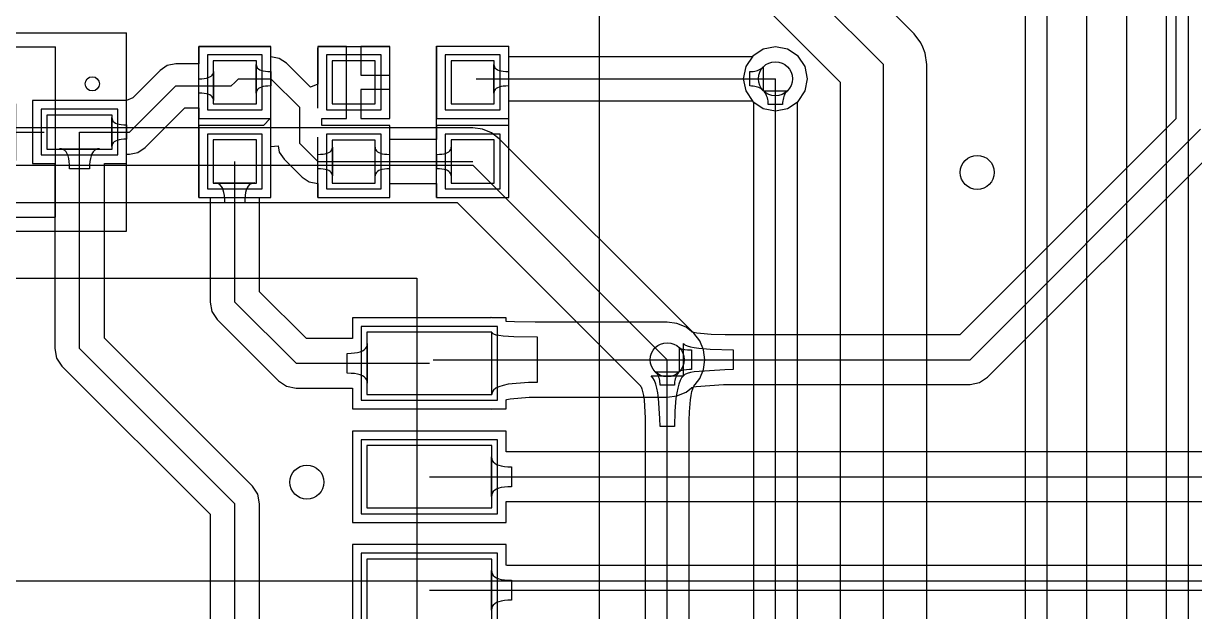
# Model space of a CAD drawing. Header units: millimetres. Extents: x 45 to 153, y 65 to 102.
# Drawn here: x 96.86 to 117.49, y 80.01 to 90.38 of the extents above; entities that cross this region are included whole.
import ezdxf

# ---------------------------------------------------------------- set-up
doc = ezdxf.new("R2010")
doc.units = ezdxf.units.MM
for name, color, linetype in [('BottomLayer', 5, 'Continuous'), ('BottomOverlay', 54, 'Continuous'), ('Mechanical13', 56, 'Continuous'), ('Mechanical15', 56, 'Continuous'), ('MultiLayer', 9, 'Continuous'), ('TopLayer', 1, 'Continuous'), ('TopOverlay', 2, 'Continuous'), ('TopPaste', 8, 'Continuous'), ('TopSolder', 216, 'Continuous')]:
    doc.layers.add(name, color=color, linetype=linetype)

# ---------------------------------------------------------------- blocks, each defined once
blk = doc.blocks.new('_8050_9')
at = {"layer": 'Mechanical13'}
for p, q in [((-0.624, -1.576), (-0.624, 1.424)), ((-0.624, 1.424), (0.776, 1.424)), ((0.776, -1.576), (0.776, 1.424)), ((-0.624, -1.576), (0.776, -1.576))]:
    blk.add_line(p, q, dxfattribs=at)
at = {"layer": 'Mechanical15'}
for p, q in [((-1.874, 1.674), (-1.874, -1.826)), ((-1.874, 1.674), (2.026, 1.674)), ((2.026, -1.826), (2.026, 1.674)), ((0.076, -0.576), (0.076, 0.424)), ((-0.424, -0.076), (0.576, -0.076)), ((-1.874, -1.826), (2.026, -1.826))]:
    blk.add_line(p, q, dxfattribs=at)
at = {"layer": 'TopLayer'}
for p, q in [((-0.474, 1.174), (-1.624, 1.174)), ((-1.624, 1.174), (-1.624, 0.574)), ((-0.474, 0.574), (-0.474, 1.174)), ((-1.624, 0.574), (-0.474, 0.574)), ((1.776, 0.224), (0.626, 0.224)), ((0.626, 0.224), (0.626, -0.376)), ((1.776, -0.376), (1.776, 0.224)), ((0.626, -0.376), (1.776, -0.376)), ((-0.474, -0.726), (-1.624, -0.726)), ((-1.624, -0.726), (-1.624, -1.326)), ((-0.474, -1.326), (-0.474, -0.726)), ((-1.624, -1.326), (-0.474, -1.326))]:
    blk.add_line(p, q, dxfattribs=at)
at = {"layer": 'TopOverlay'}
for p, q in [((-0.124, 1.424), (0.776, 1.424)), ((0.776, 0.624), (0.776, 1.424)), ((0.776, -1.576), (0.776, -0.776)), ((-0.124, -1.576), (0.776, -1.576))]:
    blk.add_line(p, q, dxfattribs=at)
blk.add_circle((1.426, 0.774), 0.125, dxfattribs=at)
at = {"layer": 'TopPaste'}
for p, q in [((-0.474, 1.174), (-1.624, 1.174)), ((-1.624, 1.174), (-1.624, 0.574)), ((-0.474, 0.574), (-0.474, 1.174)), ((-1.624, 0.574), (-0.474, 0.574)), ((1.776, 0.224), (0.626, 0.224)), ((0.626, 0.224), (0.626, -0.376)), ((1.776, -0.376), (1.776, 0.224)), ((0.626, -0.376), (1.776, -0.376)), ((-0.474, -0.726), (-1.624, -0.726)), ((-1.624, -0.726), (-1.624, -1.326)), ((-0.474, -1.326), (-0.474, -0.726)), ((-1.624, -1.326), (-0.474, -1.326))]:
    blk.add_line(p, q, dxfattribs=at)
at = {"layer": 'TopSolder'}
for p, q in [((-0.372, 1.275), (-1.725, 1.275)), ((-1.725, 1.275), (-1.725, 0.472)), ((-0.372, 0.472), (-0.372, 1.275)), ((-1.725, 0.472), (-0.372, 0.472)), ((1.878, 0.325), (0.525, 0.325)), ((0.525, 0.325), (0.525, -0.478)), ((1.878, -0.478), (1.878, 0.325)), ((0.525, -0.478), (1.878, -0.478)), ((-0.372, -0.625), (-1.725, -0.625)), ((-1.725, -0.625), (-1.725, -1.428)), ((-0.372, -1.428), (-0.372, -0.625)), ((-1.725, -1.428), (-0.372, -1.428))]:
    blk.add_line(p, q, dxfattribs=at)
blk = doc.blocks.new('SSH1106_10')
at = {"layer": 'TopOverlay'}
blk.add_line((-14.561, 0), (-14.561, 23.248), dxfattribs=at)
blk = doc.blocks.new('ESP_07_11')
at = {"layer": 'TopLayer'}
for p, q in [((-15.122, -0.502), (-17.322, -0.502)), ((-17.322, -0.502), (-17.322, -1.602)), ((-15.122, -1.602), (-15.122, -0.502)), ((-0.926, -0.502), (-0.926, -1.602)), ((1.274, -0.502), (-0.926, -0.502)), ((1.274, -1.602), (1.274, -0.502)), ((-17.322, -1.602), (-15.122, -1.602)), ((-0.926, -1.602), (1.274, -1.602)), ((-15.122, -2.502), (-17.322, -2.502)), ((-17.322, -2.502), (-17.322, -3.602)), ((-15.122, -3.602), (-15.122, -2.502)), ((-0.926, -2.502), (-0.926, -3.602)), ((1.274, -2.502), (-0.926, -2.502)), ((1.274, -3.602), (1.274, -2.502)), ((-17.322, -3.602), (-15.122, -3.602)), ((-0.926, -3.602), (1.274, -3.602)), ((-15.122, -4.502), (-17.322, -4.502)), ((-17.322, -4.502), (-17.322, -5.602)), ((-15.122, -5.602), (-15.122, -4.502)), ((-0.926, -4.502), (-0.926, -5.602)), ((1.274, -4.502), (-0.926, -4.502)), ((1.274, -5.602), (1.274, -4.502)), ((-17.322, -5.602), (-15.122, -5.602)), ((-0.926, -5.602), (1.274, -5.602)), ((-15.122, -6.502), (-17.322, -6.502)), ((-17.322, -6.502), (-17.322, -7.602)), ((-15.122, -7.602), (-15.122, -6.502)), ((-0.926, -6.502), (-0.926, -7.602)), ((1.274, -6.502), (-0.926, -6.502)), ((1.274, -7.602), (1.274, -6.502)), ((-17.322, -7.602), (-15.122, -7.602)), ((-0.926, -7.602), (1.274, -7.602)), ((-15.122, -8.502), (-17.322, -8.502)), ((-17.322, -8.502), (-17.322, -9.602)), ((-15.122, -9.602), (-15.122, -8.502)), ((-0.926, -8.502), (-0.926, -9.602)), ((1.274, -8.502), (-0.926, -8.502)), ((1.274, -9.602), (1.274, -8.502)), ((-17.322, -9.602), (-15.122, -9.602)), ((-0.926, -9.602), (1.274, -9.602)), ((-15.122, -10.502), (-17.322, -10.502)), ((-17.322, -10.502), (-17.322, -11.602)), ((-15.122, -11.602), (-15.122, -10.502)), ((-0.926, -10.502), (-0.926, -11.602)), ((1.274, -10.502), (-0.926, -10.502)), ((1.274, -11.602), (1.274, -10.502)), ((-17.322, -11.602), (-15.122, -11.602)), ((-0.926, -11.602), (1.274, -11.602)), ((-15.122, -12.502), (-17.322, -12.502)), ((-17.322, -12.502), (-17.322, -13.602)), ((-15.122, -13.602), (-15.122, -12.502)), ((-0.926, -12.502), (-0.926, -13.602)), ((1.274, -12.502), (-0.926, -12.502)), ((1.274, -13.602), (1.274, -12.502)), ((-17.322, -13.602), (-15.122, -13.602)), ((-0.926, -13.602), (1.274, -13.602)), ((-15.122, -14.502), (-17.322, -14.502)), ((-17.322, -14.502), (-17.322, -15.602)), ((-15.122, -15.602), (-15.122, -14.502)), ((-0.926, -14.502), (-0.926, -15.602)), ((1.274, -14.502), (-0.926, -14.502)), ((1.274, -15.602), (1.274, -14.502)), ((-17.322, -15.602), (-15.122, -15.602)), ((-0.926, -15.602), (1.274, -15.602))]:
    blk.add_line(p, q, dxfattribs=at)
at = {"layer": 'TopOverlay'}
for p, q in [((-16.003, -16.552), (-16.003, 4.648)), ((-0.003, 4.648), (-16.003, 4.648)), ((-0.003, 4.648), (-0.003, -16.552)), ((-0.003, 0.048), (-16.003, 0.048)), ((-0.003, -16.552), (-16.003, -16.552))]:
    blk.add_line(p, q, dxfattribs=at)
at = {"layer": 'TopPaste'}
for p, q in [((-15.122, -0.502), (-17.322, -0.502)), ((-17.322, -0.502), (-17.322, -1.602)), ((-15.122, -1.602), (-15.122, -0.502)), ((-0.926, -0.502), (-0.926, -1.602)), ((1.274, -0.502), (-0.926, -0.502)), ((1.274, -1.602), (1.274, -0.502)), ((-17.322, -1.602), (-15.122, -1.602)), ((-0.926, -1.602), (1.274, -1.602)), ((-15.122, -2.502), (-17.322, -2.502)), ((-17.322, -2.502), (-17.322, -3.602)), ((-15.122, -3.602), (-15.122, -2.502)), ((-0.926, -2.502), (-0.926, -3.602)), ((1.274, -2.502), (-0.926, -2.502)), ((1.274, -3.602), (1.274, -2.502)), ((-17.322, -3.602), (-15.122, -3.602)), ((-0.926, -3.602), (1.274, -3.602)), ((-15.122, -4.502), (-17.322, -4.502)), ((-17.322, -4.502), (-17.322, -5.602)), ((-15.122, -5.602), (-15.122, -4.502)), ((-0.926, -4.502), (-0.926, -5.602)), ((1.274, -4.502), (-0.926, -4.502)), ((1.274, -5.602), (1.274, -4.502)), ((-17.322, -5.602), (-15.122, -5.602)), ((-0.926, -5.602), (1.274, -5.602)), ((-15.122, -6.502), (-17.322, -6.502)), ((-17.322, -6.502), (-17.322, -7.602)), ((-15.122, -7.602), (-15.122, -6.502)), ((-0.926, -6.502), (-0.926, -7.602)), ((1.274, -6.502), (-0.926, -6.502)), ((1.274, -7.602), (1.274, -6.502)), ((-17.322, -7.602), (-15.122, -7.602)), ((-0.926, -7.602), (1.274, -7.602)), ((-15.122, -8.502), (-17.322, -8.502)), ((-17.322, -8.502), (-17.322, -9.602)), ((-15.122, -9.602), (-15.122, -8.502)), ((-0.926, -8.502), (-0.926, -9.602)), ((1.274, -8.502), (-0.926, -8.502)), ((1.274, -9.602), (1.274, -8.502)), ((-17.322, -9.602), (-15.122, -9.602)), ((-0.926, -9.602), (1.274, -9.602)), ((-15.122, -10.502), (-17.322, -10.502)), ((-17.322, -10.502), (-17.322, -11.602)), ((-15.122, -11.602), (-15.122, -10.502)), ((-0.926, -10.502), (-0.926, -11.602)), ((1.274, -10.502), (-0.926, -10.502)), ((1.274, -11.602), (1.274, -10.502)), ((-17.322, -11.602), (-15.122, -11.602)), ((-0.926, -11.602), (1.274, -11.602)), ((-15.122, -12.502), (-17.322, -12.502)), ((-17.322, -12.502), (-17.322, -13.602)), ((-15.122, -13.602), (-15.122, -12.502)), ((-0.926, -12.502), (-0.926, -13.602)), ((1.274, -12.502), (-0.926, -12.502)), ((1.274, -13.602), (1.274, -12.502)), ((-17.322, -13.602), (-15.122, -13.602)), ((-0.926, -13.602), (1.274, -13.602)), ((-15.122, -14.502), (-17.322, -14.502)), ((-17.322, -14.502), (-17.322, -15.602)), ((-15.122, -15.602), (-15.122, -14.502)), ((-0.926, -14.502), (-0.926, -15.602)), ((1.274, -14.502), (-0.926, -14.502)), ((1.274, -15.602), (1.274, -14.502)), ((-17.322, -15.602), (-15.122, -15.602)), ((-0.926, -15.602), (1.274, -15.602))]:
    blk.add_line(p, q, dxfattribs=at)
at = {"layer": 'TopSolder'}
for p, q in [((-15.02, -0.4), (-17.423, -0.4)), ((-17.423, -0.4), (-17.423, -1.703)), ((-15.02, -1.703), (-15.02, -0.4)), ((-1.028, -0.4), (-1.028, -1.703)), ((1.375, -0.4), (-1.028, -0.4)), ((1.375, -1.703), (1.375, -0.4)), ((-17.423, -1.703), (-15.02, -1.703)), ((-1.028, -1.703), (1.375, -1.703)), ((-15.02, -2.4), (-17.423, -2.4)), ((-17.423, -2.4), (-17.423, -3.703)), ((-15.02, -3.703), (-15.02, -2.4)), ((-1.028, -2.4), (-1.028, -3.703)), ((1.375, -2.4), (-1.028, -2.4)), ((1.375, -3.703), (1.375, -2.4)), ((-17.423, -3.703), (-15.02, -3.703)), ((-1.028, -3.703), (1.375, -3.703)), ((-15.02, -4.4), (-17.423, -4.4)), ((-17.423, -4.4), (-17.423, -5.703)), ((-15.02, -5.703), (-15.02, -4.4)), ((-1.028, -4.4), (-1.028, -5.703)), ((1.375, -4.4), (-1.028, -4.4)), ((1.375, -5.703), (1.375, -4.4)), ((-17.423, -5.703), (-15.02, -5.703)), ((-1.028, -5.703), (1.375, -5.703)), ((-15.02, -6.4), (-17.423, -6.4)), ((-17.423, -6.4), (-17.423, -7.703)), ((-15.02, -7.703), (-15.02, -6.4)), ((-1.028, -6.4), (-1.028, -7.703)), ((1.375, -6.4), (-1.028, -6.4)), ((1.375, -7.703), (1.375, -6.4)), ((-17.423, -7.703), (-15.02, -7.703)), ((-1.028, -7.703), (1.375, -7.703)), ((-15.02, -8.4), (-17.423, -8.4)), ((-17.423, -8.4), (-17.423, -9.703)), ((-15.02, -9.703), (-15.02, -8.4)), ((-1.028, -8.4), (-1.028, -9.703)), ((1.375, -8.4), (-1.028, -8.4)), ((1.375, -9.703), (1.375, -8.4)), ((-17.423, -9.703), (-15.02, -9.703)), ((-1.028, -9.703), (1.375, -9.703)), ((-15.02, -10.4), (-17.423, -10.4)), ((-17.423, -10.4), (-17.423, -11.703)), ((-15.02, -11.703), (-15.02, -10.4)), ((-1.028, -10.4), (-1.028, -11.703)), ((1.375, -10.4), (-1.028, -10.4)), ((1.375, -11.703), (1.375, -10.4)), ((-17.423, -11.703), (-15.02, -11.703)), ((-1.028, -11.703), (1.375, -11.703)), ((-15.02, -12.4), (-17.423, -12.4)), ((-17.423, -12.4), (-17.423, -13.703)), ((-15.02, -13.703), (-15.02, -12.4)), ((-1.028, -12.4), (-1.028, -13.703)), ((1.375, -12.4), (-1.028, -12.4)), ((1.375, -13.703), (1.375, -12.4)), ((-17.423, -13.703), (-15.02, -13.703)), ((-1.028, -13.703), (1.375, -13.703)), ((-15.02, -14.4), (-17.423, -14.4)), ((-17.423, -14.4), (-17.423, -15.703)), ((-15.02, -15.703), (-15.02, -14.4)), ((-1.028, -14.4), (-1.028, -15.703)), ((1.375, -14.4), (-1.028, -14.4)), ((1.375, -15.703), (1.375, -14.4)), ((-17.423, -15.703), (-15.02, -15.703)), ((-1.028, -15.703), (1.375, -15.703))]:
    blk.add_line(p, q, dxfattribs=at)
blk = doc.blocks.new('R0603_27')
at = {"layer": 'TopLayer'}
for p, q in [((-1.079, 0.381), (-1.079, -0.381)), ((-0.317, 0.381), (-1.079, 0.381)), ((-0.317, -0.381), (-0.317, 0.381)), ((0.317, 0.381), (0.317, -0.381)), ((1.079, 0.381), (0.317, 0.381)), ((1.079, -0.381), (1.079, 0.381)), ((-1.079, -0.381), (-0.317, -0.381)), ((0.317, -0.381), (1.079, -0.381))]:
    blk.add_line(p, q, dxfattribs=at)
at = {"layer": 'TopOverlay'}
for p, q in [((-1.333, 0.635), (-1.333, -0.635)), ((-1.333, 0.635), (1.333, 0.635)), ((1.333, 0.635), (1.333, -0.635)), ((-1.333, -0.635), (1.333, -0.635))]:
    blk.add_line(p, q, dxfattribs=at)
at = {"layer": 'TopPaste'}
for p, q in [((-1.079, 0.381), (-1.079, -0.381)), ((-0.317, 0.381), (-1.079, 0.381)), ((-0.317, -0.381), (-0.317, 0.381)), ((0.317, 0.381), (0.317, -0.381)), ((1.079, 0.381), (0.317, 0.381)), ((1.079, -0.381), (1.079, 0.381)), ((-1.079, -0.381), (-0.317, -0.381)), ((0.317, -0.381), (1.079, -0.381))]:
    blk.add_line(p, q, dxfattribs=at)
at = {"layer": 'TopSolder'}
for p, q in [((-1.181, 0.483), (-1.181, -0.483)), ((-0.216, 0.483), (-1.181, 0.483)), ((-0.216, -0.483), (-0.216, 0.483)), ((0.216, 0.483), (0.216, -0.483)), ((1.181, 0.483), (0.216, 0.483)), ((1.181, -0.483), (1.181, 0.483)), ((-1.181, -0.483), (-0.216, -0.483)), ((0.216, -0.483), (1.181, -0.483))]:
    blk.add_line(p, q, dxfattribs=at)
blk = doc.blocks.new('R0603_28')
at = {"layer": 'TopLayer'}
for p, q in [((-1.08, 0.381), (-1.08, -0.381)), ((-0.318, 0.381), (-1.08, 0.381)), ((-0.318, -0.381), (-0.318, 0.381)), ((0.317, 0.381), (0.317, -0.381)), ((1.079, 0.381), (0.317, 0.381)), ((1.079, -0.381), (1.079, 0.381)), ((-1.08, -0.381), (-0.318, -0.381)), ((0.317, -0.381), (1.079, -0.381))]:
    blk.add_line(p, q, dxfattribs=at)
at = {"layer": 'TopOverlay'}
for p, q in [((-1.334, -0.635), (-1.334, 0.635)), ((1.333, 0.635), (-1.334, 0.635)), ((1.333, -0.635), (1.333, 0.635)), ((1.333, -0.635), (-1.334, -0.635))]:
    blk.add_line(p, q, dxfattribs=at)
at = {"layer": 'TopPaste'}
for p, q in [((-1.08, 0.381), (-1.08, -0.381)), ((-0.318, 0.381), (-1.08, 0.381)), ((-0.318, -0.381), (-0.318, 0.381)), ((0.317, 0.381), (0.317, -0.381)), ((1.079, 0.381), (0.317, 0.381)), ((1.079, -0.381), (1.079, 0.381)), ((-1.08, -0.381), (-0.318, -0.381)), ((0.317, -0.381), (1.079, -0.381))]:
    blk.add_line(p, q, dxfattribs=at)
at = {"layer": 'TopSolder'}
for p, q in [((-1.181, 0.483), (-1.181, -0.483)), ((-0.216, 0.483), (-1.181, 0.483)), ((-0.216, -0.483), (-0.216, 0.483)), ((0.216, 0.483), (0.216, -0.483)), ((1.181, 0.483), (0.216, 0.483)), ((1.181, -0.483), (1.181, 0.483)), ((-1.181, -0.483), (-0.216, -0.483)), ((0.216, -0.483), (1.181, -0.483))]:
    blk.add_line(p, q, dxfattribs=at)
blk = doc.blocks.new('C0603_64')
at = {"layer": 'TopLayer'}
for p, q in [((-0.356, 0.559), (-0.356, -0.203)), ((0.406, 0.559), (-0.356, 0.559)), ((0.406, -0.203), (0.406, 0.559)), ((1.041, 0.559), (1.041, -0.203)), ((1.803, 0.559), (1.041, 0.559)), ((1.803, -0.203), (1.803, 0.559)), ((-0.356, -0.203), (0.406, -0.203)), ((1.041, -0.203), (1.803, -0.203))]:
    blk.add_line(p, q, dxfattribs=at)
at = {"layer": 'TopOverlay'}
for p, q in [((-0.61, 0.813), (-0.61, -0.457)), ((-0.61, 0.813), (0.457, 0.813)), ((0.965, 0.813), (2.032, 0.813)), ((2.057, 0.813), (2.057, -0.457)), ((-0.61, -0.457), (0.457, -0.457)), ((0.965, -0.457), (2.032, -0.457))]:
    blk.add_line(p, q, dxfattribs=at)
at = {"layer": 'TopPaste'}
for p, q in [((-0.356, 0.559), (-0.356, -0.203)), ((0.406, 0.559), (-0.356, 0.559)), ((0.406, -0.203), (0.406, 0.559)), ((1.041, 0.559), (1.041, -0.203)), ((1.803, 0.559), (1.041, 0.559)), ((1.803, -0.203), (1.803, 0.559)), ((-0.356, -0.203), (0.406, -0.203)), ((1.041, -0.203), (1.803, -0.203))]:
    blk.add_line(p, q, dxfattribs=at)
at = {"layer": 'TopSolder'}
for p, q in [((-0.457, 0.66), (-0.457, -0.305)), ((0.508, 0.66), (-0.457, 0.66)), ((0.508, -0.305), (0.508, 0.66)), ((0.94, 0.66), (0.94, -0.305)), ((1.905, 0.66), (0.94, 0.66)), ((1.905, -0.305), (1.905, 0.66)), ((-0.457, -0.305), (0.508, -0.305)), ((0.94, -0.305), (1.905, -0.305))]:
    blk.add_line(p, q, dxfattribs=at)
blk = doc.blocks.new('18650_SMT_B_66')
at = {"layer": 'BottomOverlay'}
blk.add_line((69.985, 9.42), (-7.015, 9.42), dxfattribs=at)

msp = doc.modelspace()

# ---------------------------------------------------------------- linework, layer by layer
at = {"layer": 'BottomLayer'}
for p, q in [((116.999, 76.2), (116.999, 94.71)), ((117.387, 78.554), (117.387, 94.71)), ((116.299, 76.2), (116.299, 93.759)), ((112.552, 90.2), (109.885, 92.867)), ((115.599, 76.2), (115.599, 92.554)), ((109.347, 92.329), (112.014, 89.662)), ((109.032, 91.568), (111.253, 89.347)), ((114.511, 91.442), (114.511, 78.554)), ((114.899, 76.2), (114.899, 91.603)), ((112.673, 90.042), (112.552, 90.2)), ((110.109, 89.973), (109.893, 89.93)), ((110.325, 89.93), (110.109, 89.973)), ((112.704, 89.966), (112.673, 90.042)), ((109.71, 89.807), (109.587, 89.624)), ((109.893, 89.93), (109.71, 89.807)), ((110.508, 89.807), (110.325, 89.93)), ((110.631, 89.624), (110.508, 89.807)), ((112.749, 89.859), (112.704, 89.966)), ((112.775, 89.662), (112.749, 89.859)), ((109.587, 89.624), (109.544, 89.408)), ((110.674, 89.408), (110.631, 89.624)), ((112.014, 76.073), (112.014, 89.662)), ((112.775, 76.073), (112.775, 89.662)), ((109.544, 89.408), (109.587, 89.192)), ((110.109, 77.47), (110.109, 89.408)), ((110.631, 89.192), (110.674, 89.408)), ((109.587, 89.192), (109.71, 89.009)), ((109.915, 89.177), (109.899, 89.194)), ((109.899, 89.194), (110.319, 89.194)), ((109.929, 89.158), (109.915, 89.177)), ((109.941, 89.138), (109.929, 89.158)), ((110.289, 89.158), (110.277, 89.138)), ((110.303, 89.177), (110.289, 89.158)), ((110.319, 89.194), (110.303, 89.177)), ((110.508, 89.009), (110.631, 89.192)), ((111.253, 89.347), (111.253, 76.073)), ((109.71, 89.009), (109.718, 89.003)), ((109.718, 89.003), (109.72, 88.996)), ((109.72, 88.996), (109.721, 88.991)), ((109.721, 88.991), (109.721, 77.887)), ((109.952, 89.117), (109.941, 89.138)), ((109.961, 89.094), (109.952, 89.117)), ((109.969, 89.069), (109.961, 89.094)), ((109.975, 89.043), (109.969, 89.069)), ((109.979, 89.016), (109.975, 89.043)), ((109.981, 88.987), (109.979, 89.016)), ((109.982, 88.956), (109.981, 88.987)), ((110.236, 88.956), (109.982, 88.956)), ((110.237, 88.987), (110.236, 88.956)), ((110.239, 89.016), (110.237, 88.987)), ((110.243, 89.043), (110.239, 89.016)), ((110.249, 89.069), (110.243, 89.043)), ((110.257, 89.094), (110.249, 89.069)), ((110.266, 89.117), (110.257, 89.094)), ((110.277, 89.138), (110.266, 89.117)), ((110.497, 88.991), (110.498, 88.996)), ((110.497, 77.887), (110.497, 88.991)), ((110.498, 88.996), (110.5, 89.003)), ((110.5, 89.003), (110.508, 89.009)), ((104.775, 88.544), (78.74, 88.544)), ((104.946, 88.521), (104.775, 88.544)), ((105.105, 88.455), (104.946, 88.521)), ((105.241, 88.35), (105.105, 88.455)), ((108.67, 84.921), (105.241, 88.35)), ((78.74, 87.884), (104.775, 87.884)), ((104.775, 87.884), (108.204, 84.455)), ((79.33, 87.224), (104.502, 87.224)), ((104.502, 87.224), (107.731, 83.995)), ((108.775, 84.785), (108.67, 84.921)), ((108.841, 84.626), (108.775, 84.785)), ((108.864, 84.455), (108.841, 84.626)), ((108.204, 76.835), (108.204, 84.455)), ((108.841, 84.284), (108.864, 84.455)), ((108.01, 84.224), (107.994, 84.241)), ((107.994, 84.241), (108.414, 84.241)), ((108.024, 84.205), (108.01, 84.224)), ((108.036, 84.185), (108.024, 84.205)), ((108.384, 84.205), (108.372, 84.185)), ((108.398, 84.224), (108.384, 84.205)), ((108.414, 84.241), (108.398, 84.224)), ((108.775, 84.125), (108.841, 84.284)), ((107.731, 83.995), (107.734, 83.991)), ((107.734, 83.991), (107.742, 83.977)), ((107.951, 84.135), (107.921, 84.172)), ((107.921, 84.172), (108.487, 84.172)), ((107.977, 84.086), (107.951, 84.135)), ((108.001, 84.026), (107.977, 84.086)), ((108.021, 83.954), (108.001, 84.026)), ((108.047, 84.164), (108.036, 84.185)), ((108.056, 84.141), (108.047, 84.164)), ((108.064, 84.116), (108.056, 84.141)), ((108.07, 84.09), (108.064, 84.116)), ((108.074, 84.063), (108.07, 84.09)), ((108.076, 84.034), (108.074, 84.063)), ((108.077, 84.003), (108.076, 84.034)), ((108.331, 84.003), (108.077, 84.003)), ((108.332, 84.034), (108.331, 84.003)), ((108.334, 84.063), (108.332, 84.034)), ((108.338, 84.09), (108.334, 84.063)), ((108.344, 84.116), (108.338, 84.09)), ((108.352, 84.141), (108.344, 84.116)), ((108.361, 84.164), (108.352, 84.141)), ((108.372, 84.185), (108.361, 84.164)), ((108.407, 84.026), (108.387, 83.954)), ((108.431, 84.086), (108.407, 84.026)), ((108.457, 84.135), (108.431, 84.086)), ((108.487, 84.172), (108.457, 84.135)), ((108.666, 83.977), (108.674, 83.991)), ((108.674, 83.991), (108.689, 84.011)), ((108.689, 84.011), (108.693, 84.018)), ((108.693, 84.018), (108.775, 84.125)), ((107.742, 83.977), (107.755, 83.944)), ((107.755, 83.944), (107.769, 83.893)), ((107.769, 83.893), (107.783, 83.825)), ((107.783, 83.825), (107.794, 83.747)), ((108.038, 83.87), (108.021, 83.954)), ((108.052, 83.775), (108.038, 83.87)), ((108.37, 83.87), (108.356, 83.775)), ((108.387, 83.954), (108.37, 83.87)), ((108.613, 83.745), (108.625, 83.825)), ((108.625, 83.825), (108.639, 83.893)), ((108.639, 83.893), (108.653, 83.944)), ((108.653, 83.944), (108.666, 83.977)), ((107.794, 83.747), (107.816, 83.424)), ((108.075, 83.418), (108.052, 83.775)), ((108.356, 83.775), (108.337, 83.548)), ((108.596, 83.535), (108.613, 83.745)), ((107.816, 83.424), (107.816, 76.835)), ((108.077, 83.276), (108.075, 83.418)), ((108.337, 83.548), (108.331, 83.276)), ((108.592, 83.382), (108.596, 83.535)), ((108.592, 76.996), (108.592, 83.382)), ((108.331, 83.276), (108.077, 83.276))]:
    msp.add_line(p, q, dxfattribs=at)
for centre in [(110.109, 89.408), (113.665, 87.757), (108.204, 84.455), (101.854, 82.296)]:
    msp.add_circle(centre, 0.3, dxfattribs=at)
at = {"layer": 'MultiLayer'}
for centre in [(110.109, 89.408), (113.665, 87.757), (108.204, 84.455), (101.854, 82.296)]:
    msp.add_circle(centre, 0.3, dxfattribs=at)
at = {"layer": 'TopLayer'}
for p, q in [((117.165, 96.587), (117.165, 88.7)), ((101.219, 89.979), (99.949, 89.979)), ((99.949, 89.979), (99.949, 89.669)), ((101.219, 89.796), (101.219, 89.979)), ((102.552, 89.979), (102.044, 89.979)), ((102.044, 89.979), (102.044, 89.311)), ((102.552, 89.344), (102.552, 89.979)), ((103.314, 89.979), (102.806, 89.979)), ((102.806, 89.979), (102.806, 89.471)), ((103.314, 89.471), (103.314, 89.979)), ((105.41, 89.979), (104.14, 89.979)), ((104.14, 89.979), (104.14, 88.709)), ((105.41, 89.796), (105.41, 89.979)), ((110.109, 89.973), (109.893, 89.93)), ((110.325, 89.93), (110.109, 89.973)), ((101.368, 89.767), (101.219, 89.796)), ((101.494, 89.683), (101.368, 89.767)), ((109.692, 89.796), (105.41, 89.796)), ((109.697, 89.797), (109.692, 89.796)), ((109.704, 89.799), (109.697, 89.797)), ((109.71, 89.807), (109.704, 89.799)), ((109.893, 89.93), (109.71, 89.807)), ((110.508, 89.807), (110.325, 89.93)), ((110.631, 89.624), (110.508, 89.807)), ((99.394, 89.64), (99.268, 89.556)), ((99.543, 89.669), (99.394, 89.64)), ((99.949, 89.669), (99.543, 89.669)), ((100.962, 89.154), (100.962, 89.662)), ((100.962, 89.662), (100.964, 89.638)), ((100.964, 89.638), (100.972, 89.616)), ((100.972, 89.616), (100.985, 89.597)), ((100.985, 89.597), (101.003, 89.581)), ((101.003, 89.581), (101.025, 89.567)), ((101.025, 89.567), (101.053, 89.555)), ((101.918, 89.259), (101.494, 89.683)), ((105.15, 89.154), (105.15, 89.662)), ((105.15, 89.662), (105.152, 89.638)), ((105.152, 89.638), (105.16, 89.616)), ((105.16, 89.616), (105.173, 89.597)), ((105.173, 89.597), (105.191, 89.581)), ((105.191, 89.581), (105.214, 89.567)), ((105.214, 89.567), (105.242, 89.555)), ((109.795, 89.556), (109.818, 89.565)), ((109.818, 89.565), (109.839, 89.576)), ((109.839, 89.576), (109.859, 89.588)), ((109.859, 89.588), (109.878, 89.602)), ((109.878, 89.602), (109.895, 89.618)), ((109.895, 89.618), (109.895, 89.198)), ((110.674, 89.408), (110.631, 89.624)), ((99.268, 89.556), (98.785, 89.073)), ((99.952, 89.408), (100.001, 89.409)), ((99.952, 89.154), (99.952, 89.408)), ((100.001, 89.409), (100.045, 89.413)), ((100.045, 89.413), (100.083, 89.419)), ((100.083, 89.419), (100.117, 89.428)), ((100.117, 89.428), (100.145, 89.44)), ((100.145, 89.44), (100.168, 89.454)), ((100.168, 89.454), (100.186, 89.47)), ((100.186, 89.47), (100.199, 89.489)), ((100.199, 89.489), (100.207, 89.511)), ((100.207, 89.511), (100.209, 89.535)), ((100.209, 89.535), (100.209, 89.027)), ((100.584, 89.344), (100.648, 89.408)), ((100.648, 89.408), (101.219, 89.408)), ((101.053, 89.555), (101.086, 89.546)), ((101.086, 89.546), (101.125, 89.54)), ((101.125, 89.54), (101.168, 89.536)), ((101.168, 89.536), (101.216, 89.535)), ((101.216, 89.535), (101.216, 89.281)), ((101.219, 89.408), (101.727, 88.9)), ((102.806, 89.471), (103.314, 89.471)), ((104.838, 89.408), (110.109, 89.408)), ((105.242, 89.555), (105.276, 89.546)), ((105.276, 89.546), (105.314, 89.54)), ((105.314, 89.54), (105.358, 89.536)), ((105.358, 89.536), (105.407, 89.535)), ((105.407, 89.535), (105.407, 89.281)), ((109.657, 89.535), (109.688, 89.536)), ((109.657, 89.281), (109.657, 89.535)), ((109.688, 89.536), (109.717, 89.538)), ((109.717, 89.538), (109.744, 89.542)), ((109.744, 89.542), (109.77, 89.548)), ((109.77, 89.548), (109.795, 89.556)), ((110.631, 89.192), (110.674, 89.408)), ((98.73, 88.468), (99.543, 89.281)), ((99.543, 89.281), (100.521, 89.281)), ((100.001, 89.153), (99.952, 89.154)), ((100.045, 89.149), (100.001, 89.153)), ((100.083, 89.143), (100.045, 89.149)), ((100.521, 89.281), (100.584, 89.344)), ((100.964, 89.178), (100.962, 89.154)), ((100.972, 89.2), (100.964, 89.178)), ((100.985, 89.219), (100.972, 89.2)), ((101.003, 89.235), (100.985, 89.219)), ((101.025, 89.249), (101.003, 89.235)), ((101.053, 89.261), (101.025, 89.249)), ((101.086, 89.27), (101.053, 89.261)), ((101.125, 89.276), (101.086, 89.27)), ((101.168, 89.28), (101.125, 89.276)), ((101.216, 89.281), (101.168, 89.28)), ((102.044, 89.311), (101.918, 89.259)), ((102.552, 88.709), (102.552, 89.344)), ((103.314, 89.218), (102.806, 89.218)), ((102.806, 89.218), (102.806, 88.709)), ((103.314, 88.709), (103.314, 89.218)), ((105.152, 89.178), (105.15, 89.154)), ((105.16, 89.2), (105.152, 89.178)), ((105.173, 89.219), (105.16, 89.2)), ((105.191, 89.235), (105.173, 89.219)), ((105.214, 89.249), (105.191, 89.235)), ((105.242, 89.261), (105.214, 89.249)), ((105.276, 89.27), (105.242, 89.261)), ((105.314, 89.276), (105.276, 89.27)), ((105.358, 89.28), (105.314, 89.276)), ((105.407, 89.281), (105.358, 89.28)), ((109.688, 89.28), (109.657, 89.281)), ((109.717, 89.278), (109.688, 89.28)), ((109.744, 89.274), (109.717, 89.278)), ((109.77, 89.268), (109.744, 89.274)), ((109.795, 89.26), (109.77, 89.268)), ((109.818, 89.251), (109.795, 89.26)), ((109.839, 89.24), (109.818, 89.251)), ((109.859, 89.228), (109.839, 89.24)), ((109.878, 89.214), (109.859, 89.228)), ((109.895, 89.198), (109.878, 89.214)), ((110.508, 89.009), (110.631, 89.192)), ((98.677, 89.022), (97.019, 89.022)), ((97.019, 89.022), (97.019, 87.914)), ((98.785, 89.073), (98.677, 89.022)), ((98.677, 89.022), (98.677, 89.022)), ((98.677, 89.022), (98.677, 89.022)), ((100.117, 89.134), (100.083, 89.143)), ((100.145, 89.122), (100.117, 89.134)), ((100.168, 89.108), (100.145, 89.122)), ((100.186, 89.092), (100.168, 89.108)), ((100.199, 89.073), (100.186, 89.092)), ((100.207, 89.051), (100.199, 89.073)), ((100.209, 89.027), (100.207, 89.051)), ((105.41, 88.709), (105.41, 89.02)), ((105.41, 89.02), (109.692, 89.02)), ((109.692, 89.02), (109.697, 89.019)), ((109.697, 89.019), (109.704, 89.017)), ((109.704, 89.017), (109.71, 89.009)), ((109.71, 89.009), (109.893, 88.886)), ((110.325, 88.886), (110.508, 89.009)), ((99.004, 88.194), (99.704, 88.893)), ((99.704, 88.893), (99.949, 88.893)), ((99.949, 88.893), (99.949, 88.709)), ((101.727, 88.265), (101.727, 88.9)), ((109.893, 88.886), (110.109, 88.843)), ((110.109, 88.843), (110.325, 88.886)), ((98.42, 88.214), (98.42, 88.722)), ((98.42, 88.722), (98.423, 88.698)), ((98.423, 88.698), (98.43, 88.676)), ((98.43, 88.676), (98.443, 88.657)), ((98.443, 88.657), (98.461, 88.641)), ((98.461, 88.641), (98.484, 88.627)), ((98.484, 88.627), (98.512, 88.616)), ((98.512, 88.616), (98.545, 88.607)), ((98.545, 88.607), (98.583, 88.6)), ((98.583, 88.6), (98.626, 88.596)), ((98.626, 88.596), (98.674, 88.595)), ((98.674, 88.595), (98.674, 88.341)), ((99.949, 88.709), (101.209, 88.709)), ((101.092, 88.582), (99.949, 88.582)), ((99.949, 88.582), (99.949, 87.312)), ((101.209, 88.709), (101.092, 88.582)), ((102.115, 88.582), (102.115, 88.709)), ((102.115, 88.709), (102.552, 88.709)), ((103.314, 88.582), (102.115, 88.582)), ((102.806, 88.709), (103.314, 88.709)), ((103.314, 88.336), (103.314, 88.582)), ((104.14, 88.709), (105.41, 88.709)), ((105.41, 88.582), (104.14, 88.582)), ((104.14, 88.582), (104.14, 88.336)), ((105.41, 87.312), (105.41, 88.582)), ((117.165, 88.7), (113.357, 84.892)), ((97.848, 88.468), (98.73, 88.468)), ((97.848, 84.651), (97.848, 88.468)), ((98.512, 88.321), (98.484, 88.309)), ((98.545, 88.33), (98.512, 88.321)), ((98.583, 88.336), (98.545, 88.33)), ((98.626, 88.34), (98.583, 88.336)), ((98.674, 88.341), (98.626, 88.34)), ((104.14, 88.336), (103.314, 88.336)), ((113.538, 84.455), (117.602, 88.519)), ((97.531, 88.171), (97.498, 88.174)), ((97.498, 88.174), (98.198, 88.174)), ((97.561, 88.16), (97.531, 88.171)), ((97.587, 88.143), (97.561, 88.16)), ((97.61, 88.118), (97.587, 88.143)), ((97.629, 88.086), (97.61, 88.118)), ((98.086, 88.118), (98.067, 88.086)), ((98.109, 88.143), (98.086, 88.118)), ((98.135, 88.16), (98.109, 88.143)), ((98.165, 88.171), (98.135, 88.16)), ((98.198, 88.174), (98.165, 88.171)), ((98.423, 88.238), (98.42, 88.214)), ((98.43, 88.26), (98.423, 88.238)), ((98.443, 88.279), (98.43, 88.26)), ((98.461, 88.295), (98.443, 88.279)), ((98.484, 88.309), (98.461, 88.295)), ((98.878, 88.109), (99.004, 88.194)), ((101.219, 88.215), (101.346, 88.227)), ((101.219, 87.312), (101.219, 88.215)), ((101.346, 88.227), (101.368, 88.116)), ((101.368, 88.116), (101.452, 87.99)), ((101.727, 88.265), (102.044, 87.947)), ((102.24, 88.106), (102.263, 88.12)), ((102.263, 88.12), (102.281, 88.137)), ((102.281, 88.137), (102.294, 88.156)), ((102.294, 88.156), (102.302, 88.177)), ((102.302, 88.177), (102.305, 88.202)), ((102.305, 88.202), (102.305, 87.694)), ((103.057, 87.694), (103.057, 88.202)), ((103.057, 88.202), (103.06, 88.177)), ((103.06, 88.177), (103.068, 88.156)), ((103.068, 88.156), (103.08, 88.137)), ((103.08, 88.137), (103.098, 88.12)), ((103.098, 88.12), (103.121, 88.106)), ((104.334, 88.106), (104.356, 88.12)), ((104.356, 88.12), (104.374, 88.137)), ((104.374, 88.137), (104.387, 88.156)), ((104.387, 88.156), (104.395, 88.177)), ((104.395, 88.177), (104.397, 88.202)), ((104.397, 88.202), (104.397, 87.694)), ((113.847, 84.146), (117.911, 88.21)), ((97.019, 87.914), (97.409, 87.914)), ((97.409, 87.914), (97.411, 87.896)), ((97.645, 88.047), (97.629, 88.086)), ((97.657, 88.001), (97.645, 88.047)), ((97.666, 87.948), (97.657, 88.001)), ((97.671, 87.888), (97.666, 87.948)), ((98.03, 87.948), (98.025, 87.888)), ((98.039, 88.001), (98.03, 87.948)), ((98.051, 88.047), (98.039, 88.001)), ((98.067, 88.086), (98.051, 88.047)), ((98.286, 87.896), (98.287, 87.914)), ((98.287, 87.914), (98.677, 87.914)), ((98.677, 87.914), (98.677, 88.08)), ((98.677, 88.08), (98.73, 88.08)), ((98.73, 88.08), (98.878, 88.109)), ((100.584, 85.471), (100.584, 87.947)), ((101.452, 87.99), (101.77, 87.673)), ((102.044, 87.947), (102.68, 87.947)), ((102.048, 88.075), (102.096, 88.076)), ((102.048, 87.821), (102.048, 88.075)), ((102.096, 88.076), (102.14, 88.08)), ((102.14, 88.08), (102.179, 88.086)), ((102.179, 88.086), (102.212, 88.095)), ((102.212, 88.095), (102.24, 88.106)), ((102.68, 87.947), (104.775, 87.947)), ((103.121, 88.106), (103.149, 88.095)), ((103.149, 88.095), (103.182, 88.086)), ((103.182, 88.086), (103.22, 88.08)), ((103.22, 88.08), (103.263, 88.076)), ((103.263, 88.076), (103.311, 88.075)), ((103.311, 88.075), (103.311, 87.821)), ((104.143, 88.075), (104.191, 88.076)), ((104.143, 87.821), (104.143, 88.075)), ((104.191, 88.076), (104.234, 88.08)), ((104.234, 88.08), (104.273, 88.086)), ((104.273, 88.086), (104.306, 88.095)), ((104.306, 88.095), (104.334, 88.106)), ((104.775, 87.947), (104.775, 87.947)), ((97.411, 87.896), (97.411, 84.651)), ((97.673, 87.821), (97.671, 87.888)), ((98.023, 87.821), (97.673, 87.821)), ((98.025, 87.888), (98.023, 87.821)), ((98.286, 84.832), (98.286, 87.896)), ((102.096, 87.819), (102.048, 87.821)), ((102.14, 87.815), (102.096, 87.819)), ((102.179, 87.809), (102.14, 87.815)), ((102.212, 87.8), (102.179, 87.809)), ((102.24, 87.789), (102.212, 87.8)), ((102.263, 87.775), (102.24, 87.789)), ((102.281, 87.758), (102.263, 87.775)), ((102.294, 87.739), (102.281, 87.758)), ((102.302, 87.718), (102.294, 87.739)), ((102.305, 87.694), (102.302, 87.718)), ((103.06, 87.718), (103.057, 87.694)), ((103.068, 87.739), (103.06, 87.718)), ((103.08, 87.758), (103.068, 87.739)), ((103.098, 87.775), (103.08, 87.758)), ((103.121, 87.789), (103.098, 87.775)), ((103.149, 87.8), (103.121, 87.789)), ((103.182, 87.809), (103.149, 87.8)), ((103.22, 87.815), (103.182, 87.809)), ((103.263, 87.819), (103.22, 87.815)), ((103.311, 87.821), (103.263, 87.819)), ((104.191, 87.819), (104.143, 87.821)), ((104.234, 87.815), (104.191, 87.819)), ((104.273, 87.809), (104.234, 87.815)), ((104.306, 87.8), (104.273, 87.809)), ((104.334, 87.789), (104.306, 87.8)), ((104.356, 87.775), (104.334, 87.789)), ((104.374, 87.758), (104.356, 87.775)), ((104.387, 87.739), (104.374, 87.758)), ((104.395, 87.718), (104.387, 87.739)), ((104.397, 87.694), (104.395, 87.718)), ((100.267, 87.569), (100.234, 87.573)), ((100.234, 87.573), (100.934, 87.573)), ((100.297, 87.558), (100.267, 87.569)), ((100.323, 87.541), (100.297, 87.558)), ((100.346, 87.516), (100.323, 87.541)), ((100.365, 87.484), (100.346, 87.516)), ((100.822, 87.516), (100.803, 87.484)), ((100.845, 87.541), (100.822, 87.516)), ((100.871, 87.558), (100.845, 87.541)), ((100.901, 87.569), (100.871, 87.558)), ((100.934, 87.573), (100.901, 87.569)), ((101.77, 87.673), (101.896, 87.589)), ((101.896, 87.589), (102.044, 87.559)), ((102.044, 87.559), (102.044, 87.312)), ((103.314, 87.312), (103.314, 87.559)), ((103.314, 87.559), (104.14, 87.559)), ((104.14, 87.559), (104.14, 87.312)), ((99.949, 87.312), (100.145, 87.312)), ((100.145, 87.312), (100.147, 87.295)), ((100.147, 87.295), (100.147, 85.471)), ((100.381, 87.446), (100.365, 87.484)), ((100.393, 87.4), (100.381, 87.446)), ((100.402, 87.347), (100.393, 87.4)), ((100.407, 87.287), (100.402, 87.347)), ((100.766, 87.347), (100.761, 87.287)), ((100.775, 87.4), (100.766, 87.347)), ((100.787, 87.446), (100.775, 87.4)), ((100.803, 87.484), (100.787, 87.446)), ((101.021, 87.295), (101.023, 87.312)), ((101.021, 85.652), (101.021, 87.295)), ((101.023, 87.312), (101.219, 87.312)), ((102.044, 87.312), (103.314, 87.312)), ((104.14, 87.312), (105.41, 87.312)), ((100.409, 87.22), (100.407, 87.287)), ((100.759, 87.22), (100.409, 87.22)), ((100.761, 87.287), (100.759, 87.22)), ((101.845, 84.828), (101.021, 85.652)), ((100.147, 85.471), (100.18, 85.304)), ((100.584, 85.471), (101.664, 84.391)), ((100.18, 85.304), (100.275, 85.162)), ((100.275, 85.162), (101.355, 84.082)), ((105.086, 85.195), (102.659, 85.195)), ((102.659, 85.195), (102.659, 84.83)), ((105.09, 85.196), (105.086, 85.195)), ((105.1, 85.195), (105.09, 85.196)), ((105.11, 85.197), (105.1, 85.195)), ((105.1, 85.195), (105.1, 85.195)), ((105.12, 85.195), (105.11, 85.197)), ((105.367, 85.195), (105.12, 85.195)), ((105.367, 85.131), (105.367, 85.195)), ((105.513, 85.121), (105.367, 85.131)), ((105.876, 85.115), (105.513, 85.121)), ((108.204, 85.115), (105.876, 85.115)), ((108.375, 85.092), (108.204, 85.115)), ((108.534, 85.026), (108.375, 85.092)), ((108.633, 84.95), (108.534, 85.026)), ((100.893, 82.224), (98.286, 84.832)), ((102.641, 84.828), (101.845, 84.828)), ((102.659, 84.83), (102.641, 84.828)), ((105.11, 83.844), (105.11, 84.938)), ((105.11, 84.938), (105.118, 84.922)), ((105.118, 84.922), (105.142, 84.908)), ((105.142, 84.908), (105.182, 84.896)), ((105.182, 84.896), (105.238, 84.885)), ((105.238, 84.885), (105.31, 84.876)), ((105.31, 84.876), (105.502, 84.862)), ((105.502, 84.862), (105.91, 84.855)), ((105.91, 84.855), (105.91, 84.055)), ((108.639, 84.948), (108.633, 84.95)), ((108.645, 84.943), (108.639, 84.948)), ((108.646, 84.943), (108.645, 84.943)), ((108.674, 84.934), (108.646, 84.943)), ((108.724, 84.924), (108.674, 84.934)), ((108.79, 84.914), (108.724, 84.924)), ((108.976, 84.898), (108.79, 84.914)), ((109.225, 84.892), (108.976, 84.898)), ((113.357, 84.892), (109.225, 84.892)), ((97.411, 84.651), (97.444, 84.483)), ((97.848, 84.651), (100.584, 81.915)), ((102.792, 84.594), (102.831, 84.61)), ((102.831, 84.61), (102.863, 84.629)), ((102.863, 84.629), (102.887, 84.652)), ((102.887, 84.652), (102.905, 84.678)), ((102.905, 84.678), (102.916, 84.708)), ((102.916, 84.708), (102.919, 84.741)), ((102.919, 84.741), (102.919, 84.041)), ((108.418, 84.245), (108.418, 84.665)), ((108.418, 84.665), (108.427, 84.658)), ((108.427, 84.658), (108.438, 84.652)), ((108.438, 84.652), (108.452, 84.647)), ((108.452, 84.647), (108.468, 84.643)), ((108.468, 84.643), (108.488, 84.639)), ((108.487, 84.172), (108.487, 84.738)), ((108.487, 84.738), (108.515, 84.717)), ((108.488, 84.639), (108.51, 84.636)), ((108.51, 84.636), (108.563, 84.631)), ((108.515, 84.717), (108.556, 84.699)), ((108.556, 84.699), (108.611, 84.683)), ((108.563, 84.631), (108.628, 84.63)), ((108.611, 84.683), (108.679, 84.669)), ((108.628, 84.63), (108.628, 84.28)), ((108.679, 84.669), (108.76, 84.657)), ((108.76, 84.657), (108.962, 84.64)), ((108.962, 84.64), (109.364, 84.63)), ((109.364, 84.63), (109.364, 84.28)), ((97.444, 84.483), (97.539, 84.342)), ((102.566, 84.566), (102.633, 84.568)), ((102.566, 84.216), (102.566, 84.566)), ((102.633, 84.568), (102.693, 84.573)), ((102.693, 84.573), (102.746, 84.582)), ((102.746, 84.582), (102.792, 84.594)), ((104.077, 84.455), (108.204, 84.455)), ((108.204, 84.455), (113.538, 84.455)), ((97.539, 84.342), (100.147, 81.734)), ((101.664, 84.391), (104.013, 84.391)), ((102.633, 84.214), (102.566, 84.216)), ((102.693, 84.209), (102.633, 84.214)), ((102.746, 84.2), (102.693, 84.209)), ((102.792, 84.188), (102.746, 84.2)), ((108.427, 84.252), (108.418, 84.245)), ((108.438, 84.258), (108.427, 84.252)), ((108.452, 84.263), (108.438, 84.258)), ((108.468, 84.267), (108.452, 84.263)), ((108.488, 84.271), (108.468, 84.267)), ((108.515, 84.193), (108.487, 84.172)), ((108.594, 84.28), (108.488, 84.271)), ((108.556, 84.211), (108.515, 84.193)), ((108.611, 84.227), (108.556, 84.211)), ((108.628, 84.28), (108.594, 84.28)), ((108.679, 84.241), (108.611, 84.227)), ((109.217, 84.279), (108.679, 84.241)), ((109.364, 84.28), (109.217, 84.279)), ((101.355, 84.082), (101.497, 83.987)), ((101.497, 83.987), (101.664, 83.954)), ((102.831, 84.172), (102.792, 84.188)), ((102.863, 84.153), (102.831, 84.172)), ((102.887, 84.13), (102.863, 84.153)), ((102.905, 84.104), (102.887, 84.13)), ((102.916, 84.074), (102.905, 84.104)), ((102.919, 84.041), (102.916, 84.074)), ((105.31, 84.002), (105.238, 83.979)), ((105.398, 84.021), (105.31, 84.002)), ((105.758, 84.053), (105.398, 84.021)), ((105.91, 84.055), (105.758, 84.053)), ((108.714, 83.984), (109.192, 84.018)), ((109.192, 84.018), (113.538, 84.018)), ((113.538, 84.018), (113.705, 84.051)), ((113.705, 84.051), (113.847, 84.146)), ((101.664, 83.954), (102.641, 83.954)), ((102.641, 83.954), (102.659, 83.952)), ((102.659, 83.952), (102.659, 83.587)), ((105.118, 83.884), (105.11, 83.844)), ((105.142, 83.92), (105.118, 83.884)), ((105.182, 83.952), (105.142, 83.92)), ((105.238, 83.979), (105.182, 83.952)), ((105.437, 83.765), (105.771, 83.794)), ((105.771, 83.794), (105.864, 83.795)), ((105.864, 83.795), (108.204, 83.795)), ((108.204, 83.795), (108.375, 83.818)), ((108.375, 83.818), (108.534, 83.884)), ((108.534, 83.884), (108.633, 83.96)), ((108.633, 83.96), (108.639, 83.962)), ((108.639, 83.962), (108.645, 83.967)), ((108.645, 83.967), (108.646, 83.967)), ((108.646, 83.967), (108.674, 83.976)), ((108.674, 83.976), (108.714, 83.984)), ((102.659, 83.587), (105.1, 83.587)), ((105.1, 83.587), (105.11, 83.585)), ((105.11, 83.585), (105.12, 83.587)), ((105.12, 83.587), (105.367, 83.587)), ((105.367, 83.749), (105.377, 83.752)), ((105.367, 83.587), (105.367, 83.749)), ((105.377, 83.752), (105.437, 83.765)), ((105.367, 83.195), (102.659, 83.195)), ((102.659, 83.195), (102.659, 81.587)), ((105.367, 82.83), (105.367, 83.195)), ((105.385, 82.828), (105.367, 82.83)), ((124.755, 82.828), (105.385, 82.828)), ((105.107, 82.041), (105.107, 82.741)), ((105.107, 82.741), (105.11, 82.708)), ((105.11, 82.708), (105.121, 82.678)), ((105.121, 82.678), (105.139, 82.652)), ((105.139, 82.652), (105.163, 82.629)), ((105.163, 82.629), (105.195, 82.61)), ((105.195, 82.61), (105.234, 82.594)), ((105.234, 82.594), (105.28, 82.582)), ((105.28, 82.582), (105.333, 82.573)), ((105.333, 82.573), (105.393, 82.568)), ((105.393, 82.568), (105.46, 82.566)), ((105.46, 82.566), (105.46, 82.216)), ((104.013, 82.391), (124.936, 82.391)), ((100.988, 82.082), (100.893, 82.224)), ((105.139, 82.13), (105.121, 82.104)), ((105.163, 82.153), (105.139, 82.13)), ((105.195, 82.172), (105.163, 82.153)), ((105.234, 82.188), (105.195, 82.172)), ((105.28, 82.2), (105.234, 82.188)), ((105.333, 82.209), (105.28, 82.2)), ((105.393, 82.214), (105.333, 82.209)), ((105.46, 82.216), (105.393, 82.214)), ((101.021, 81.915), (100.988, 82.082)), ((105.11, 82.074), (105.107, 82.041)), ((105.121, 82.104), (105.11, 82.074)), ((105.367, 81.952), (105.385, 81.954)), ((105.367, 81.587), (105.367, 81.952)), ((105.385, 81.954), (124.936, 81.954)), ((100.147, 81.734), (100.147, 71.882)), ((100.584, 71.882), (100.584, 81.915)), ((101.021, 72.063), (101.021, 81.915)), ((102.659, 81.587), (105.367, 81.587)), ((105.367, 81.195), (102.659, 81.195)), ((102.659, 81.195), (102.659, 79.587)), ((105.367, 80.83), (105.367, 81.195)), ((105.107, 80.041), (105.107, 80.741)), ((105.107, 80.741), (105.11, 80.708)), ((105.11, 80.708), (105.121, 80.678)), ((105.385, 80.828), (105.367, 80.83)), ((126.311, 80.828), (105.385, 80.828)), ((105.121, 80.678), (105.139, 80.652)), ((105.139, 80.652), (105.163, 80.629)), ((105.163, 80.629), (105.195, 80.61)), ((105.195, 80.61), (105.234, 80.594)), ((105.234, 80.594), (105.28, 80.582)), ((105.28, 80.582), (105.333, 80.573)), ((105.333, 80.573), (105.393, 80.568)), ((105.393, 80.568), (105.46, 80.566)), ((105.46, 80.566), (105.46, 80.216)), ((104.013, 80.391), (126.492, 80.391)), ((105.11, 80.074), (105.107, 80.041)), ((105.121, 80.104), (105.11, 80.074)), ((105.139, 80.13), (105.121, 80.104)), ((105.163, 80.153), (105.139, 80.13)), ((105.195, 80.172), (105.163, 80.153)), ((105.234, 80.188), (105.195, 80.172)), ((105.28, 80.2), (105.234, 80.188)), ((105.333, 80.209), (105.28, 80.2)), ((105.393, 80.214), (105.333, 80.209)), ((105.46, 80.216), (105.393, 80.214))]:
    msp.add_line(p, q, dxfattribs=at)
for centre in [(110.109, 89.408), (113.665, 87.757), (108.204, 84.455), (101.854, 82.296)]:
    msp.add_circle(centre, 0.3, dxfattribs=at)

# ---------------------------------------------------------------- block references
for name, p, rotation in [('18650_SMT_B_66', (132.521, 89.979), 180), ('_8050_9', (96.647, 88.544), 360), ('R0603_27', (100.584, 88.646), 90), ('C0603_64', (102.857, 87.922), 90), ('R0603_28', (104.775, 88.646), 270), ('ESP_07_11', (87.791, 69.339), 180)]:
    msp.add_blockref(name, p, dxfattribs=dict(rotation=rotation))
msp.add_blockref('SSH1106_10', (121.57, 72.004))

doc.saveas('drawing.dxf')
